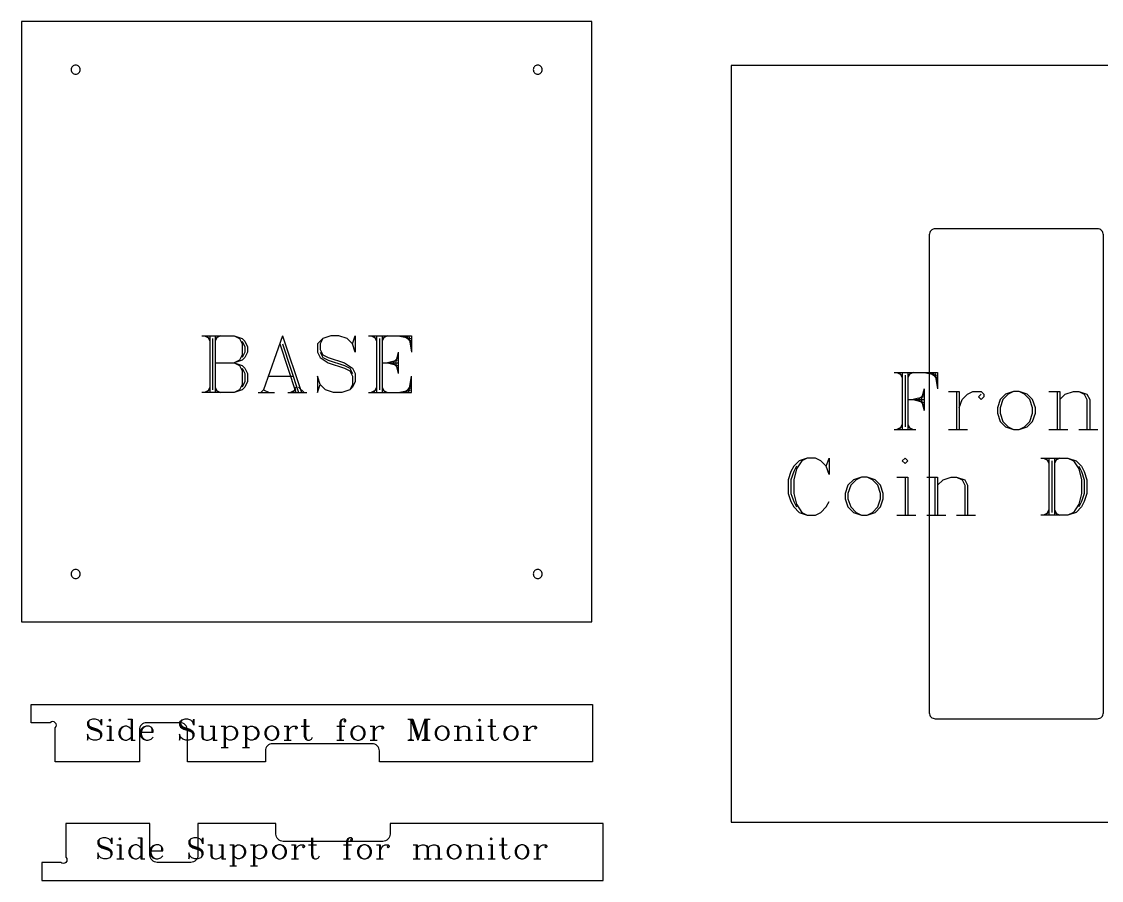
# Model space of a CAD drawing. Extents: x 0 to 107, y -41 to 64.
# Drawn here: x 26.1 to 71.07, y -38.93 to -3.17 of the extents above; entities that cross this region are included whole.
import ezdxf

# ---------------------------------------------------------------- set-up
doc = ezdxf.new("R2010")
doc.units = 0
doc.layers.add('LAYER_1', color=18, linetype='CONTINUOUS')

msp = doc.modelspace()

# ---------------------------------------------------------------- linework, layer by layer
at = {"layer": 'LAYER_1'}
for points in [[(26.099, -28.172), (49.849, -28.172), (49.849, -3.172), (26.099, -3.172)], [(55.656, -36.502), (79.406, -36.502), (79.406, -5.002), (55.656, -5.002)], [(67.418, -18.575), (67.079, -18.688), (66.853, -18.914), (66.74, -19.253), (66.74, -19.479), (66.853, -19.819), (67.079, -20.045), (67.418, -20.158), (67.644, -20.158), (67.984, -20.045), (68.21, -19.819), (68.323, -19.479), (68.323, -19.253), (68.21, -18.914), (67.984, -18.688), (67.644, -18.575)], [(62.894, -21.345), (62.781, -21.459), (62.894, -21.572), (63.008, -21.459)], [(61.085, -22.137), (60.746, -22.25), (60.519, -22.476), (60.406, -22.816), (60.406, -23.042), (60.519, -23.381), (60.746, -23.607), (61.085, -23.72), (61.311, -23.72), (61.65, -23.607), (61.877, -23.381), (61.99, -23.042), (61.99, -22.816), (61.877, -22.476), (61.65, -22.25), (61.311, -22.137)], [(29.77, -32.212), (29.727, -32.254), (29.77, -32.296), (29.812, -32.254)], [(45.177, -32.212), (45.135, -32.254), (45.177, -32.296), (45.219, -32.254)], [(36.481, -32.507), (36.355, -32.55), (36.27, -32.634), (36.228, -32.761), (36.228, -32.845), (36.27, -32.972), (36.355, -33.056), (36.481, -33.098), (36.566, -33.098), (36.692, -33.056), (36.777, -32.972), (36.819, -32.845), (36.819, -32.761), (36.777, -32.634), (36.692, -32.55), (36.566, -32.507)], [(40.069, -32.507), (39.943, -32.55), (39.858, -32.634), (39.816, -32.761), (39.816, -32.845), (39.858, -32.972), (39.943, -33.056), (40.069, -33.098), (40.154, -33.098), (40.28, -33.056), (40.365, -32.972), (40.407, -32.845), (40.407, -32.761), (40.365, -32.634), (40.28, -32.55), (40.154, -32.507)], [(43.573, -32.507), (43.446, -32.55), (43.362, -32.634), (43.32, -32.761), (43.32, -32.845), (43.362, -32.972), (43.446, -33.056), (43.573, -33.098), (43.657, -33.098), (43.784, -33.056), (43.868, -32.972), (43.911, -32.845), (43.911, -32.761), (43.868, -32.634), (43.784, -32.55), (43.657, -32.507)], [(46.443, -32.507), (46.317, -32.55), (46.232, -32.634), (46.19, -32.761), (46.19, -32.845), (46.232, -32.972), (46.317, -33.056), (46.443, -33.098), (46.528, -33.098), (46.654, -33.056), (46.739, -32.972), (46.781, -32.845), (46.781, -32.761), (46.739, -32.634), (46.654, -32.55), (46.528, -32.507)], [(30.194, -37.163), (30.153, -37.205), (30.194, -37.247), (30.236, -37.205)], [(45.653, -37.163), (45.611, -37.205), (45.653, -37.247), (45.694, -37.205)], [(36.802, -37.454), (36.677, -37.496), (36.594, -37.579), (36.552, -37.704), (36.552, -37.787), (36.594, -37.911), (36.677, -37.995), (36.802, -38.036), (36.885, -38.036), (37.009, -37.995), (37.092, -37.911), (37.134, -37.787), (37.134, -37.704), (37.092, -37.579), (37.009, -37.496), (36.885, -37.454)], [(40.334, -37.454), (40.209, -37.496), (40.126, -37.579), (40.084, -37.704), (40.084, -37.787), (40.126, -37.911), (40.209, -37.995), (40.334, -38.036), (40.417, -38.036), (40.542, -37.995), (40.625, -37.911), (40.666, -37.787), (40.666, -37.704), (40.625, -37.579), (40.542, -37.496), (40.417, -37.454)], [(44.074, -37.454), (43.949, -37.496), (43.866, -37.579), (43.824, -37.704), (43.824, -37.787), (43.866, -37.911), (43.949, -37.995), (44.074, -38.036), (44.157, -38.036), (44.282, -37.995), (44.365, -37.911), (44.406, -37.787), (44.406, -37.704), (44.365, -37.579), (44.282, -37.496), (44.157, -37.454)], [(46.9, -37.454), (46.775, -37.496), (46.692, -37.579), (46.65, -37.704), (46.65, -37.787), (46.692, -37.911), (46.775, -37.995), (46.9, -38.036), (46.983, -38.036), (47.107, -37.995), (47.19, -37.911), (47.232, -37.787), (47.232, -37.704), (47.19, -37.579), (47.107, -37.496), (46.983, -37.454)]]:
    msp.add_lwpolyline(points, close=True, dxfattribs=at)
for points in [[(28.349, -4.984, 0.414214), (28.161, -5.172, 0.414214), (28.349, -5.359, 0.414214), (28.536, -5.172, 0.414214)], [(47.599, -4.984, 0.414214), (47.411, -5.172, 0.414214), (47.599, -5.359, 0.414214), (47.786, -5.172, 0.414214)], [(64.156, -32.202), (70.906, -32.202, 0.414214), (71.156, -31.952), (71.156, -12.052, 0.414214), (70.906, -11.802), (64.156, -11.802, 0.414214), (63.906, -12.052), (63.906, -31.952, 0.414214)], [(28.349, -25.984, 0.414214), (28.161, -26.172, 0.414214), (28.349, -26.359, 0.414214), (28.536, -26.172, 0.414214)], [(47.599, -25.984, 0.414214), (47.411, -26.172, 0.414214), (47.599, -26.359, 0.414214), (47.786, -26.172, 0.414214)], [(49.878, -33.99), (41.003, -33.99), (41.003, -33.54, 0.414214), (40.703, -33.24), (36.553, -33.24, 0.414214), (36.253, -33.54), (36.253, -33.99), (33.003, -33.99), (33.003, -32.665, 0.414214), (32.703, -32.365), (31.303, -32.365, 0.414214), (31.003, -32.665), (31.003, -33.99), (27.503, -33.99), (27.503, -32.578, 1), (27.291, -32.365), (26.503, -32.365), (26.503, -31.615), (49.878, -31.615)], [(50.318, -36.558), (41.443, -36.558), (41.443, -37.008, -0.414214), (41.143, -37.308), (36.993, -37.308, -0.414214), (36.693, -37.008), (36.693, -36.558), (33.443, -36.558), (33.443, -37.883, -0.414214), (33.143, -38.183), (31.743, -38.183, -0.414214), (31.443, -37.883), (31.443, -36.558), (27.943, -36.558), (27.943, -37.97, -1), (27.73, -38.183), (26.943, -38.183), (26.943, -38.933), (50.318, -38.933)]]:
    msp.add_lwpolyline(points, format="xyb", close=True, dxfattribs=at)
for points in [[(33.604, -16.26), (34.948, -16.26), (35.285, -16.372), (35.397, -16.484), (35.509, -16.708), (35.509, -16.932), (35.397, -17.156), (35.285, -17.268), (34.948, -17.381)], [(33.716, -16.26), (33.94, -16.372)], [(33.828, -16.26), (33.94, -16.484)], [(33.94, -16.26), (33.94, -18.613)], [(34.052, -16.372), (34.052, -18.501)], [(34.388, -16.26), (34.164, -16.372)], [(34.276, -16.26), (34.164, -16.484)], [(34.164, -16.26), (34.164, -18.613)], [(34.948, -16.26), (35.172, -16.372), (35.285, -16.596), (35.285, -17.044), (35.172, -17.268), (34.948, -17.381)], [(35.285, -16.484), (35.397, -16.708), (35.397, -16.932), (35.285, -17.156)], [(36.965, -16.26), (36.181, -18.501)], [(36.853, -16.596), (37.525, -18.613)], [(36.965, -16.26), (37.75, -18.613)], [(36.965, -16.596), (37.637, -18.613)], [(39.878, -16.596), (39.99, -16.26), (39.99, -16.932), (39.878, -16.596), (39.654, -16.372), (39.318, -16.26), (38.982, -16.26), (38.646, -16.372), (38.422, -16.596), (38.422, -16.932), (38.534, -17.156), (38.87, -17.381), (39.542, -17.605), (39.766, -17.717), (39.878, -17.941), (39.878, -18.277), (39.766, -18.501)], [(38.646, -16.372), (38.534, -16.596), (38.534, -16.82), (38.646, -17.044), (38.87, -17.156), (39.542, -17.381), (39.878, -17.605), (39.99, -17.829), (39.99, -18.165), (39.878, -18.389), (39.766, -18.501), (39.43, -18.613), (39.094, -18.613), (38.758, -18.501), (38.534, -18.277), (38.422, -17.941), (38.422, -18.613), (38.534, -18.277)], [(40.551, -16.26), (42.343, -16.26), (42.343, -16.932)], [(40.663, -16.26), (40.887, -16.372)], [(40.775, -16.26), (40.887, -16.484)], [(40.887, -16.26), (40.887, -18.613)], [(40.999, -16.372), (40.999, -18.501)], [(41.335, -16.26), (41.111, -16.372)], [(41.223, -16.26), (41.111, -16.484)], [(41.111, -16.26), (41.111, -18.613)], [(41.783, -16.26), (42.343, -16.372)], [(42.007, -16.26), (42.343, -16.484)], [(42.119, -16.26), (42.343, -16.596)], [(42.231, -16.26), (42.343, -16.932)], [(38.534, -16.932), (38.646, -17.156), (38.87, -17.268), (39.542, -17.493), (39.766, -17.605), (39.878, -17.829)], [(41.783, -16.932), (41.671, -17.381), (41.783, -17.829)], [(41.783, -16.932), (41.783, -17.829)], [(34.164, -17.381), (34.948, -17.381), (35.285, -17.493), (35.397, -17.605), (35.509, -17.829), (35.509, -18.165), (35.397, -18.389), (35.285, -18.501), (34.948, -18.613), (33.604, -18.613)], [(34.948, -17.381), (35.172, -17.493), (35.285, -17.717), (35.285, -18.277), (35.172, -18.501), (34.948, -18.613)], [(41.111, -17.381), (41.783, -17.381)], [(41.783, -17.268), (41.335, -17.381), (41.783, -17.493)], [(41.783, -17.156), (41.559, -17.381), (41.783, -17.605)], [(35.285, -17.605), (35.397, -17.829), (35.397, -18.165), (35.285, -18.389)], [(36.405, -17.941), (37.413, -17.941)], [(40.551, -18.613), (42.343, -18.613), (42.343, -17.941)], [(42.231, -18.613), (42.343, -17.941)], [(62.442, -17.783), (64.252, -17.783), (64.252, -18.462)], [(62.555, -17.783), (62.781, -17.896)], [(62.668, -17.783), (62.781, -18.009)], [(62.781, -17.783), (62.781, -20.158)], [(62.894, -17.896), (62.894, -20.045)], [(63.008, -17.783), (63.008, -20.158)], [(63.121, -17.783), (63.008, -18.009)], [(63.234, -17.783), (63.008, -17.896)], [(63.686, -17.783), (64.252, -17.896)], [(63.912, -17.783), (64.252, -18.009)], [(64.025, -17.783), (64.252, -18.122)], [(64.138, -17.783), (64.252, -18.462)], [(33.94, -18.389), (33.828, -18.613)], [(34.164, -18.389), (34.276, -18.613)], [(37.525, -18.389), (37.413, -18.613)], [(37.637, -18.389), (37.862, -18.613)], [(40.887, -18.389), (40.775, -18.613)], [(41.111, -18.389), (41.223, -18.613)], [(42.007, -18.613), (42.343, -18.389)], [(42.119, -18.613), (42.343, -18.277)], [(33.94, -18.501), (33.716, -18.613)], [(34.164, -18.501), (34.388, -18.613)], [(35.957, -18.613), (36.629, -18.613)], [(36.181, -18.501), (36.069, -18.613)], [(36.181, -18.501), (36.405, -18.613)], [(37.189, -18.613), (37.974, -18.613)], [(37.525, -18.501), (37.301, -18.613)], [(40.887, -18.501), (40.663, -18.613)], [(41.111, -18.501), (41.335, -18.613)], [(41.783, -18.613), (42.343, -18.501)], [(63.686, -18.801), (63.234, -18.914), (63.686, -19.027)], [(63.686, -18.688), (63.46, -18.914), (63.686, -19.14)], [(63.686, -18.462), (63.573, -18.914), (63.686, -19.366)], [(63.686, -18.462), (63.686, -19.366)], [(64.704, -18.575), (65.156, -18.575)], [(65.043, -18.575), (65.043, -20.158)], [(65.156, -18.575), (65.156, -20.158)], [(65.156, -19.253), (65.269, -18.914), (65.496, -18.688), (65.722, -18.575), (66.061, -18.575), (66.174, -18.688), (66.174, -18.801), (66.061, -18.914), (65.948, -18.801), (66.061, -18.688)], [(67.418, -18.575), (67.192, -18.688), (66.966, -18.914), (66.853, -19.253), (66.853, -19.479), (66.966, -19.819), (67.192, -20.045), (67.418, -20.158)], [(67.644, -20.158), (67.871, -20.045), (68.097, -19.819), (68.21, -19.479), (68.21, -19.253), (68.097, -18.914), (67.871, -18.688), (67.644, -18.575)], [(68.888, -18.575), (69.341, -18.575)], [(69.228, -18.575), (69.228, -20.158)], [(69.341, -18.575), (69.341, -20.158)], [(69.341, -18.914), (69.567, -18.688), (69.906, -18.575), (70.133, -18.575), (70.472, -18.688), (70.585, -18.914), (70.585, -20.158)], [(70.133, -18.575), (70.359, -18.688), (70.472, -18.914), (70.472, -20.158)], [(63.008, -18.914), (63.686, -18.914)], [(62.442, -20.158), (63.347, -20.158)], [(62.781, -20.045), (62.555, -20.158)], [(62.781, -19.932), (62.668, -20.158)], [(63.008, -19.932), (63.121, -20.158)], [(63.008, -20.045), (63.234, -20.158)], [(64.704, -20.158), (65.496, -20.158)], [(68.888, -20.158), (69.68, -20.158)], [(70.133, -20.158), (70.924, -20.158)], [(59.615, -21.685), (59.728, -21.345), (59.728, -22.024), (59.615, -21.685), (59.388, -21.459), (59.162, -21.345), (58.823, -21.345), (58.484, -21.459), (58.258, -21.685), (58.144, -21.911), (58.031, -22.25), (58.031, -22.816), (58.144, -23.155), (58.258, -23.381), (58.484, -23.607), (58.823, -23.72), (59.162, -23.72), (59.388, -23.607), (59.615, -23.381), (59.728, -23.155)], [(58.823, -21.345), (58.597, -21.459), (58.371, -21.798), (58.258, -22.25), (58.258, -22.816), (58.371, -23.268), (58.597, -23.607), (58.823, -23.72)], [(68.549, -21.345), (69.68, -21.345), (70.019, -21.459), (70.246, -21.685), (70.359, -21.911), (70.472, -22.25), (70.472, -22.816), (70.359, -23.155), (70.246, -23.381), (70.019, -23.607), (69.68, -23.72), (68.549, -23.72)], [(68.662, -21.345), (68.888, -21.459)], [(68.775, -21.345), (68.888, -21.572)], [(68.888, -21.345), (68.888, -23.72)], [(69.002, -21.459), (69.002, -23.607)], [(69.341, -21.345), (69.115, -21.459)], [(69.228, -21.345), (69.115, -21.572)], [(69.115, -21.345), (69.115, -23.72)], [(69.68, -21.345), (69.906, -21.459), (70.133, -21.798), (70.246, -22.25), (70.246, -22.816), (70.133, -23.268), (69.906, -23.607), (69.68, -23.72)], [(58.371, -21.685), (58.258, -21.911), (58.144, -22.25), (58.144, -22.816), (58.258, -23.155), (58.371, -23.381)], [(70.133, -21.685), (70.246, -21.911), (70.359, -22.25), (70.359, -22.816), (70.246, -23.155), (70.133, -23.381)], [(61.085, -22.137), (60.859, -22.25), (60.633, -22.476), (60.519, -22.816), (60.519, -23.042), (60.633, -23.381), (60.859, -23.607), (61.085, -23.72)], [(61.311, -23.72), (61.537, -23.607), (61.763, -23.381), (61.877, -23.042), (61.877, -22.816), (61.763, -22.476), (61.537, -22.25), (61.311, -22.137)], [(62.555, -22.137), (63.008, -22.137)], [(62.894, -22.137), (62.894, -23.72)], [(63.008, -22.137), (63.008, -23.72)], [(63.799, -22.137), (64.252, -22.137)], [(64.138, -22.137), (64.138, -23.72)], [(64.252, -22.476), (64.478, -22.25), (64.817, -22.137), (65.043, -22.137), (65.383, -22.25), (65.496, -22.476), (65.496, -23.72)], [(64.252, -22.137), (64.252, -23.72)], [(65.043, -22.137), (65.269, -22.25), (65.383, -22.476), (65.383, -23.72)], [(62.555, -23.72), (63.347, -23.72)], [(63.799, -23.72), (64.591, -23.72)], [(65.043, -23.72), (65.835, -23.72)], [(68.888, -23.607), (68.662, -23.72)], [(68.888, -23.494), (68.775, -23.72)], [(69.115, -23.494), (69.228, -23.72)], [(69.115, -23.607), (69.341, -23.72)], [(29.39, -32.339), (29.432, -32.212), (29.432, -32.465), (29.39, -32.339), (29.305, -32.254), (29.179, -32.212), (29.052, -32.212), (28.925, -32.254), (28.841, -32.339), (28.841, -32.465), (28.883, -32.55), (29.01, -32.634), (29.263, -32.719), (29.347, -32.761), (29.39, -32.845), (29.39, -32.972), (29.347, -33.056)], [(28.925, -32.254), (28.883, -32.339), (28.883, -32.423), (28.925, -32.507), (29.01, -32.55), (29.263, -32.634), (29.39, -32.719), (29.432, -32.803), (29.432, -32.93), (29.39, -33.014), (29.347, -33.056), (29.221, -33.098), (29.094, -33.098), (28.968, -33.056), (28.883, -32.972), (28.841, -32.845), (28.841, -33.098), (28.883, -32.972)], [(30.529, -32.212), (30.698, -32.212)], [(30.656, -32.212), (30.656, -33.098)], [(30.698, -32.212), (30.698, -33.098)], [(33.231, -32.339), (33.273, -32.212), (33.273, -32.465), (33.231, -32.339), (33.147, -32.254), (33.02, -32.212), (32.893, -32.212), (32.767, -32.254), (32.682, -32.339), (32.682, -32.465), (32.724, -32.55), (32.851, -32.634), (33.104, -32.719), (33.189, -32.761), (33.231, -32.845), (33.231, -32.972), (33.189, -33.056)], [(32.767, -32.254), (32.724, -32.339), (32.724, -32.423), (32.767, -32.507), (32.851, -32.55), (33.104, -32.634), (33.231, -32.719), (33.273, -32.803), (33.273, -32.93), (33.231, -33.014), (33.189, -33.056), (33.062, -33.098), (32.935, -33.098), (32.809, -33.056), (32.724, -32.972), (32.682, -32.845), (32.682, -33.098), (32.724, -32.972)], [(37.874, -32.212), (37.874, -32.93), (37.917, -33.056), (38.001, -33.098), (38.085, -33.098), (38.17, -33.056), (38.212, -32.972)], [(37.917, -32.212), (37.917, -32.93), (37.959, -33.056), (38.001, -33.098)], [(39.563, -32.254), (39.521, -32.296), (39.563, -32.339), (39.605, -32.296), (39.605, -32.254), (39.563, -32.212), (39.478, -32.212), (39.394, -32.254), (39.352, -32.339), (39.352, -33.098)], [(39.478, -32.212), (39.436, -32.254), (39.394, -32.339), (39.394, -33.098)], [(42.18, -32.212), (42.391, -32.212)], [(42.222, -32.212), (42.307, -32.254)], [(42.307, -32.212), (42.307, -33.056)], [(42.307, -32.212), (42.602, -33.098)], [(42.349, -32.212), (42.602, -32.972)], [(42.391, -32.212), (42.644, -32.972)], [(42.898, -32.212), (42.602, -33.098)], [(42.898, -32.212), (42.898, -33.098)], [(42.898, -32.212), (43.109, -32.212)], [(42.94, -32.254), (42.94, -33.056)], [(42.982, -32.212), (42.982, -33.098)], [(43.024, -32.212), (42.982, -32.296)], [(43.066, -32.212), (42.982, -32.254)], [(45.641, -32.212), (45.641, -32.93), (45.684, -33.056), (45.768, -33.098), (45.852, -33.098), (45.937, -33.056), (45.979, -32.972)], [(45.684, -32.212), (45.684, -32.93), (45.726, -33.056), (45.768, -33.098)], [(28.883, -32.465), (28.925, -32.55), (29.01, -32.592), (29.263, -32.676), (29.347, -32.719), (29.39, -32.803)], [(29.643, -32.507), (29.812, -32.507)], [(29.77, -32.507), (29.77, -33.098)], [(29.812, -32.507), (29.812, -33.098)], [(30.656, -32.634), (30.572, -32.55), (30.487, -32.507), (30.403, -32.507), (30.276, -32.55), (30.192, -32.634), (30.149, -32.761), (30.149, -32.845), (30.192, -32.972), (30.276, -33.056), (30.403, -33.098), (30.487, -33.098), (30.572, -33.056), (30.656, -32.972)], [(30.403, -32.507), (30.318, -32.55), (30.234, -32.634), (30.192, -32.761), (30.192, -32.845), (30.234, -32.972), (30.318, -33.056), (30.403, -33.098)], [(31.078, -32.761), (31.585, -32.761), (31.585, -32.676), (31.542, -32.592), (31.5, -32.55), (31.416, -32.507), (31.289, -32.507), (31.163, -32.55), (31.078, -32.634), (31.036, -32.761), (31.036, -32.845), (31.078, -32.972), (31.163, -33.056), (31.289, -33.098), (31.374, -33.098), (31.5, -33.056), (31.585, -32.972)], [(31.289, -32.507), (31.205, -32.55), (31.12, -32.634), (31.078, -32.761), (31.078, -32.845), (31.12, -32.972), (31.205, -33.056), (31.289, -33.098)], [(31.542, -32.761), (31.542, -32.634), (31.5, -32.55)], [(32.724, -32.465), (32.767, -32.55), (32.851, -32.592), (33.104, -32.676), (33.189, -32.719), (33.231, -32.803)], [(33.484, -32.507), (33.653, -32.507)], [(33.611, -32.507), (33.611, -32.972), (33.653, -33.056), (33.78, -33.098), (33.864, -33.098), (33.991, -33.056), (34.075, -32.972)], [(33.653, -32.507), (33.653, -32.972), (33.695, -33.056), (33.78, -33.098)], [(33.949, -32.507), (34.117, -32.507)], [(34.075, -32.507), (34.075, -33.098)], [(34.117, -32.507), (34.117, -33.098)], [(34.413, -32.507), (34.582, -32.507)], [(34.54, -32.507), (34.54, -33.394)], [(34.582, -32.507), (34.582, -33.394)], [(34.582, -32.634), (34.666, -32.55), (34.751, -32.507), (34.835, -32.507), (34.962, -32.55), (35.046, -32.634), (35.088, -32.761), (35.088, -32.845), (35.046, -32.972), (34.962, -33.056), (34.835, -33.098), (34.751, -33.098), (34.666, -33.056), (34.582, -32.972)], [(34.835, -32.507), (34.919, -32.55), (35.004, -32.634), (35.046, -32.761), (35.046, -32.845), (35.004, -32.972), (34.919, -33.056), (34.835, -33.098)], [(35.299, -32.507), (35.468, -32.507)], [(35.426, -32.507), (35.426, -33.394)], [(35.468, -32.507), (35.468, -33.394)], [(35.468, -32.634), (35.553, -32.55), (35.637, -32.507), (35.721, -32.507), (35.848, -32.55), (35.933, -32.634), (35.975, -32.761), (35.975, -32.845), (35.933, -32.972), (35.848, -33.056), (35.721, -33.098), (35.637, -33.098), (35.553, -33.056), (35.468, -32.972)], [(35.721, -32.507), (35.806, -32.55), (35.89, -32.634), (35.933, -32.761), (35.933, -32.845), (35.89, -32.972), (35.806, -33.056), (35.721, -33.098)], [(36.481, -32.507), (36.397, -32.55), (36.312, -32.634), (36.27, -32.761), (36.27, -32.845), (36.312, -32.972), (36.397, -33.056), (36.481, -33.098)], [(36.566, -33.098), (36.65, -33.056), (36.735, -32.972), (36.777, -32.845), (36.777, -32.761), (36.735, -32.634), (36.65, -32.55), (36.566, -32.507)], [(37.03, -32.507), (37.199, -32.507)], [(37.157, -32.507), (37.157, -33.098)], [(37.199, -32.507), (37.199, -33.098)], [(37.199, -32.761), (37.241, -32.634), (37.326, -32.55), (37.41, -32.507), (37.537, -32.507), (37.579, -32.55), (37.579, -32.592), (37.537, -32.634), (37.494, -32.592), (37.537, -32.55)], [(37.748, -32.507), (38.085, -32.507)], [(39.225, -32.507), (39.563, -32.507)], [(40.069, -32.507), (39.985, -32.55), (39.9, -32.634), (39.858, -32.761), (39.858, -32.845), (39.9, -32.972), (39.985, -33.056), (40.069, -33.098)], [(40.154, -33.098), (40.238, -33.056), (40.323, -32.972), (40.365, -32.845), (40.365, -32.761), (40.323, -32.634), (40.238, -32.55), (40.154, -32.507)], [(40.618, -32.507), (40.787, -32.507)], [(40.745, -32.507), (40.745, -33.098)], [(40.787, -32.507), (40.787, -33.098)], [(40.787, -32.761), (40.829, -32.634), (40.914, -32.55), (40.998, -32.507), (41.125, -32.507), (41.167, -32.55), (41.167, -32.592), (41.125, -32.634), (41.082, -32.592), (41.125, -32.55)], [(43.573, -32.507), (43.489, -32.55), (43.404, -32.634), (43.362, -32.761), (43.362, -32.845), (43.404, -32.972), (43.489, -33.056), (43.573, -33.098)], [(43.657, -33.098), (43.742, -33.056), (43.826, -32.972), (43.868, -32.845), (43.868, -32.761), (43.826, -32.634), (43.742, -32.55), (43.657, -32.507)], [(44.122, -32.507), (44.291, -32.507)], [(44.248, -32.507), (44.248, -33.098)], [(44.291, -32.507), (44.291, -33.098)], [(44.291, -32.634), (44.375, -32.55), (44.502, -32.507), (44.586, -32.507), (44.713, -32.55), (44.755, -32.634), (44.755, -33.098)], [(44.586, -32.507), (44.67, -32.55), (44.713, -32.634), (44.713, -33.098)], [(45.05, -32.507), (45.219, -32.507)], [(45.177, -32.507), (45.177, -33.098)], [(45.219, -32.507), (45.219, -33.098)], [(45.515, -32.507), (45.852, -32.507)], [(46.443, -32.507), (46.359, -32.55), (46.275, -32.634), (46.232, -32.761), (46.232, -32.845), (46.275, -32.972), (46.359, -33.056), (46.443, -33.098)], [(46.528, -33.098), (46.612, -33.056), (46.697, -32.972), (46.739, -32.845), (46.739, -32.761), (46.697, -32.634), (46.612, -32.55), (46.528, -32.507)], [(46.992, -32.507), (47.161, -32.507)], [(47.119, -32.507), (47.119, -33.098)], [(47.161, -32.507), (47.161, -33.098)], [(47.161, -32.761), (47.203, -32.634), (47.288, -32.55), (47.372, -32.507), (47.499, -32.507), (47.541, -32.55), (47.541, -32.592), (47.499, -32.634), (47.456, -32.592), (47.499, -32.55)], [(29.643, -33.098), (29.938, -33.098)], [(30.656, -33.098), (30.825, -33.098)], [(34.075, -33.098), (34.244, -33.098)], [(37.03, -33.098), (37.326, -33.098)], [(39.225, -33.098), (39.521, -33.098)], [(40.618, -33.098), (40.914, -33.098)], [(42.18, -33.098), (42.433, -33.098)], [(42.307, -33.056), (42.222, -33.098)], [(42.307, -33.056), (42.391, -33.098)], [(42.771, -33.098), (43.109, -33.098)], [(42.898, -33.056), (42.813, -33.098)], [(42.898, -33.014), (42.855, -33.098)], [(42.982, -33.014), (43.024, -33.098)], [(42.982, -33.056), (43.066, -33.098)], [(44.122, -33.098), (44.417, -33.098)], [(44.586, -33.098), (44.882, -33.098)], [(45.05, -33.098), (45.346, -33.098)], [(46.992, -33.098), (47.288, -33.098)], [(34.413, -33.394), (34.708, -33.394)], [(35.299, -33.394), (35.595, -33.394)], [(29.82, -37.288), (29.862, -37.163), (29.862, -37.413), (29.82, -37.288), (29.737, -37.205), (29.612, -37.163), (29.488, -37.163), (29.363, -37.205), (29.28, -37.288), (29.28, -37.413), (29.322, -37.496), (29.446, -37.579), (29.696, -37.662), (29.779, -37.704), (29.82, -37.787), (29.82, -37.911), (29.779, -37.995)], [(29.363, -37.205), (29.322, -37.288), (29.322, -37.371), (29.363, -37.454), (29.446, -37.496), (29.696, -37.579), (29.82, -37.662), (29.862, -37.745), (29.862, -37.87), (29.82, -37.953), (29.779, -37.995), (29.654, -38.036), (29.529, -38.036), (29.405, -37.995), (29.322, -37.911), (29.28, -37.787), (29.28, -38.036), (29.322, -37.911)], [(30.942, -37.163), (31.108, -37.163)], [(31.067, -37.163), (31.067, -38.036)], [(31.108, -37.163), (31.108, -38.036)], [(33.602, -37.288), (33.643, -37.163), (33.643, -37.413), (33.602, -37.288), (33.519, -37.205), (33.394, -37.163), (33.269, -37.163), (33.145, -37.205), (33.062, -37.288), (33.062, -37.413), (33.103, -37.496), (33.228, -37.579), (33.477, -37.662), (33.56, -37.704), (33.602, -37.787), (33.602, -37.911), (33.56, -37.995)], [(33.145, -37.205), (33.103, -37.288), (33.103, -37.371), (33.145, -37.454), (33.228, -37.496), (33.477, -37.579), (33.602, -37.662), (33.643, -37.745), (33.643, -37.87), (33.602, -37.953), (33.56, -37.995), (33.436, -38.036), (33.311, -38.036), (33.186, -37.995), (33.103, -37.911), (33.062, -37.787), (33.062, -38.036), (33.103, -37.911)], [(38.173, -37.163), (38.173, -37.87), (38.214, -37.995), (38.298, -38.036), (38.381, -38.036), (38.464, -37.995), (38.505, -37.911)], [(38.214, -37.163), (38.214, -37.87), (38.256, -37.995), (38.298, -38.036)], [(39.835, -37.205), (39.794, -37.247), (39.835, -37.288), (39.877, -37.247), (39.877, -37.205), (39.835, -37.163), (39.752, -37.163), (39.669, -37.205), (39.627, -37.288), (39.627, -38.036)], [(39.752, -37.163), (39.71, -37.205), (39.669, -37.288), (39.669, -38.036)], [(46.11, -37.163), (46.11, -37.87), (46.152, -37.995), (46.235, -38.036), (46.318, -38.036), (46.401, -37.995), (46.442, -37.911)], [(46.152, -37.163), (46.152, -37.87), (46.193, -37.995), (46.235, -38.036)], [(29.322, -37.413), (29.363, -37.496), (29.446, -37.537), (29.696, -37.621), (29.779, -37.662), (29.82, -37.745)], [(30.07, -37.454), (30.236, -37.454)], [(30.194, -37.454), (30.194, -38.036)], [(30.236, -37.454), (30.236, -38.036)], [(31.067, -37.579), (30.984, -37.496), (30.901, -37.454), (30.818, -37.454), (30.693, -37.496), (30.61, -37.579), (30.568, -37.704), (30.568, -37.787), (30.61, -37.911), (30.693, -37.995), (30.818, -38.036), (30.901, -38.036), (30.984, -37.995), (31.067, -37.911)], [(30.818, -37.454), (30.734, -37.496), (30.651, -37.579), (30.61, -37.704), (30.61, -37.787), (30.651, -37.911), (30.734, -37.995), (30.818, -38.036)], [(31.482, -37.704), (31.981, -37.704), (31.981, -37.621), (31.94, -37.537), (31.898, -37.496), (31.815, -37.454), (31.69, -37.454), (31.566, -37.496), (31.482, -37.579), (31.441, -37.704), (31.441, -37.787), (31.482, -37.911), (31.566, -37.995), (31.69, -38.036), (31.773, -38.036), (31.898, -37.995), (31.981, -37.911)], [(31.69, -37.454), (31.607, -37.496), (31.524, -37.579), (31.482, -37.704), (31.482, -37.787), (31.524, -37.911), (31.607, -37.995), (31.69, -38.036)], [(31.94, -37.704), (31.94, -37.579), (31.898, -37.496)], [(33.103, -37.413), (33.145, -37.496), (33.228, -37.537), (33.477, -37.621), (33.56, -37.662), (33.602, -37.745)], [(33.851, -37.454), (34.017, -37.454)], [(33.976, -37.454), (33.976, -37.911), (34.017, -37.995), (34.142, -38.036), (34.225, -38.036), (34.35, -37.995), (34.433, -37.911)], [(34.017, -37.454), (34.017, -37.911), (34.059, -37.995), (34.142, -38.036)], [(34.308, -37.454), (34.474, -37.454)], [(34.433, -37.454), (34.433, -38.036)], [(34.474, -37.454), (34.474, -38.036)], [(34.765, -37.454), (34.932, -37.454)], [(34.89, -37.454), (34.89, -38.327)], [(34.932, -37.454), (34.932, -38.327)], [(34.932, -37.579), (35.015, -37.496), (35.098, -37.454), (35.181, -37.454), (35.306, -37.496), (35.389, -37.579), (35.43, -37.704), (35.43, -37.787), (35.389, -37.911), (35.306, -37.995), (35.181, -38.036), (35.098, -38.036), (35.015, -37.995), (34.932, -37.911)], [(35.181, -37.454), (35.264, -37.496), (35.347, -37.579), (35.389, -37.704), (35.389, -37.787), (35.347, -37.911), (35.264, -37.995), (35.181, -38.036)], [(35.638, -37.454), (35.804, -37.454)], [(35.763, -37.454), (35.763, -38.327)], [(35.804, -37.454), (35.804, -38.327)], [(35.804, -37.579), (35.887, -37.496), (35.97, -37.454), (36.054, -37.454), (36.178, -37.496), (36.261, -37.579), (36.303, -37.704), (36.303, -37.787), (36.261, -37.911), (36.178, -37.995), (36.054, -38.036), (35.97, -38.036), (35.887, -37.995), (35.804, -37.911)], [(36.054, -37.454), (36.137, -37.496), (36.22, -37.579), (36.261, -37.704), (36.261, -37.787), (36.22, -37.911), (36.137, -37.995), (36.054, -38.036)], [(36.802, -37.454), (36.718, -37.496), (36.635, -37.579), (36.594, -37.704), (36.594, -37.787), (36.635, -37.911), (36.718, -37.995), (36.802, -38.036)], [(36.885, -38.036), (36.968, -37.995), (37.051, -37.911), (37.092, -37.787), (37.092, -37.704), (37.051, -37.579), (36.968, -37.496), (36.885, -37.454)], [(37.342, -37.454), (37.508, -37.454)], [(37.466, -37.454), (37.466, -38.036)], [(37.508, -37.454), (37.508, -38.036)], [(37.508, -37.704), (37.55, -37.579), (37.633, -37.496), (37.716, -37.454), (37.84, -37.454), (37.882, -37.496), (37.882, -37.537), (37.84, -37.579), (37.799, -37.537), (37.84, -37.496)], [(38.048, -37.454), (38.381, -37.454)], [(39.503, -37.454), (39.835, -37.454)], [(40.334, -37.454), (40.251, -37.496), (40.168, -37.579), (40.126, -37.704), (40.126, -37.787), (40.168, -37.911), (40.251, -37.995), (40.334, -38.036)], [(40.417, -38.036), (40.5, -37.995), (40.583, -37.911), (40.625, -37.787), (40.625, -37.704), (40.583, -37.579), (40.5, -37.496), (40.417, -37.454)], [(40.874, -37.454), (41.04, -37.454)], [(40.999, -37.454), (40.999, -38.036)], [(41.04, -37.454), (41.04, -38.036)], [(41.04, -37.704), (41.082, -37.579), (41.165, -37.496), (41.248, -37.454), (41.373, -37.454), (41.414, -37.496), (41.414, -37.537), (41.373, -37.579), (41.331, -37.537), (41.373, -37.496)], [(42.412, -37.454), (42.578, -37.454)], [(42.536, -37.454), (42.536, -38.036)], [(42.578, -37.454), (42.578, -38.036)], [(42.578, -37.579), (42.661, -37.496), (42.786, -37.454), (42.869, -37.454), (42.993, -37.496), (43.035, -37.579), (43.035, -38.036)], [(42.869, -37.454), (42.952, -37.496), (42.993, -37.579), (42.993, -38.036)], [(43.035, -37.579), (43.118, -37.496), (43.243, -37.454), (43.326, -37.454), (43.45, -37.496), (43.492, -37.579), (43.492, -38.036)], [(43.326, -37.454), (43.409, -37.496), (43.45, -37.579), (43.45, -38.036)], [(44.074, -37.454), (43.991, -37.496), (43.908, -37.579), (43.866, -37.704), (43.866, -37.787), (43.908, -37.911), (43.991, -37.995), (44.074, -38.036)], [(44.157, -38.036), (44.24, -37.995), (44.323, -37.911), (44.365, -37.787), (44.365, -37.704), (44.323, -37.579), (44.24, -37.496), (44.157, -37.454)], [(44.614, -37.454), (44.78, -37.454)], [(44.739, -37.454), (44.739, -38.036)], [(44.78, -37.454), (44.78, -38.036)], [(44.78, -37.579), (44.863, -37.496), (44.988, -37.454), (45.071, -37.454), (45.196, -37.496), (45.237, -37.579), (45.237, -38.036)], [(45.071, -37.454), (45.154, -37.496), (45.196, -37.579), (45.196, -38.036)], [(45.528, -37.454), (45.694, -37.454)], [(45.653, -37.454), (45.653, -38.036)], [(45.694, -37.454), (45.694, -38.036)], [(45.985, -37.454), (46.318, -37.454)], [(46.9, -37.454), (46.816, -37.496), (46.733, -37.579), (46.692, -37.704), (46.692, -37.787), (46.733, -37.911), (46.816, -37.995), (46.9, -38.036)], [(46.983, -38.036), (47.066, -37.995), (47.149, -37.911), (47.19, -37.787), (47.19, -37.704), (47.149, -37.579), (47.066, -37.496), (46.983, -37.454)], [(47.44, -37.454), (47.606, -37.454)], [(47.564, -37.454), (47.564, -38.036)], [(47.606, -37.454), (47.606, -38.036)], [(47.606, -37.704), (47.648, -37.579), (47.731, -37.496), (47.814, -37.454), (47.938, -37.454), (47.98, -37.496), (47.98, -37.537), (47.938, -37.579), (47.897, -37.537), (47.938, -37.496)], [(30.07, -38.036), (30.36, -38.036)], [(31.067, -38.036), (31.233, -38.036)], [(34.433, -38.036), (34.599, -38.036)], [(37.342, -38.036), (37.633, -38.036)], [(39.503, -38.036), (39.794, -38.036)], [(40.874, -38.036), (41.165, -38.036)], [(42.412, -38.036), (42.702, -38.036)], [(42.869, -38.036), (43.16, -38.036)], [(43.326, -38.036), (43.617, -38.036)], [(44.614, -38.036), (44.905, -38.036)], [(45.071, -38.036), (45.362, -38.036)], [(45.528, -38.036), (45.819, -38.036)], [(47.44, -38.036), (47.731, -38.036)], [(34.765, -38.327), (35.056, -38.327)], [(35.638, -38.327), (35.929, -38.327)]]:
    msp.add_lwpolyline(points, dxfattribs=at)

doc.saveas('drawing.dxf')
